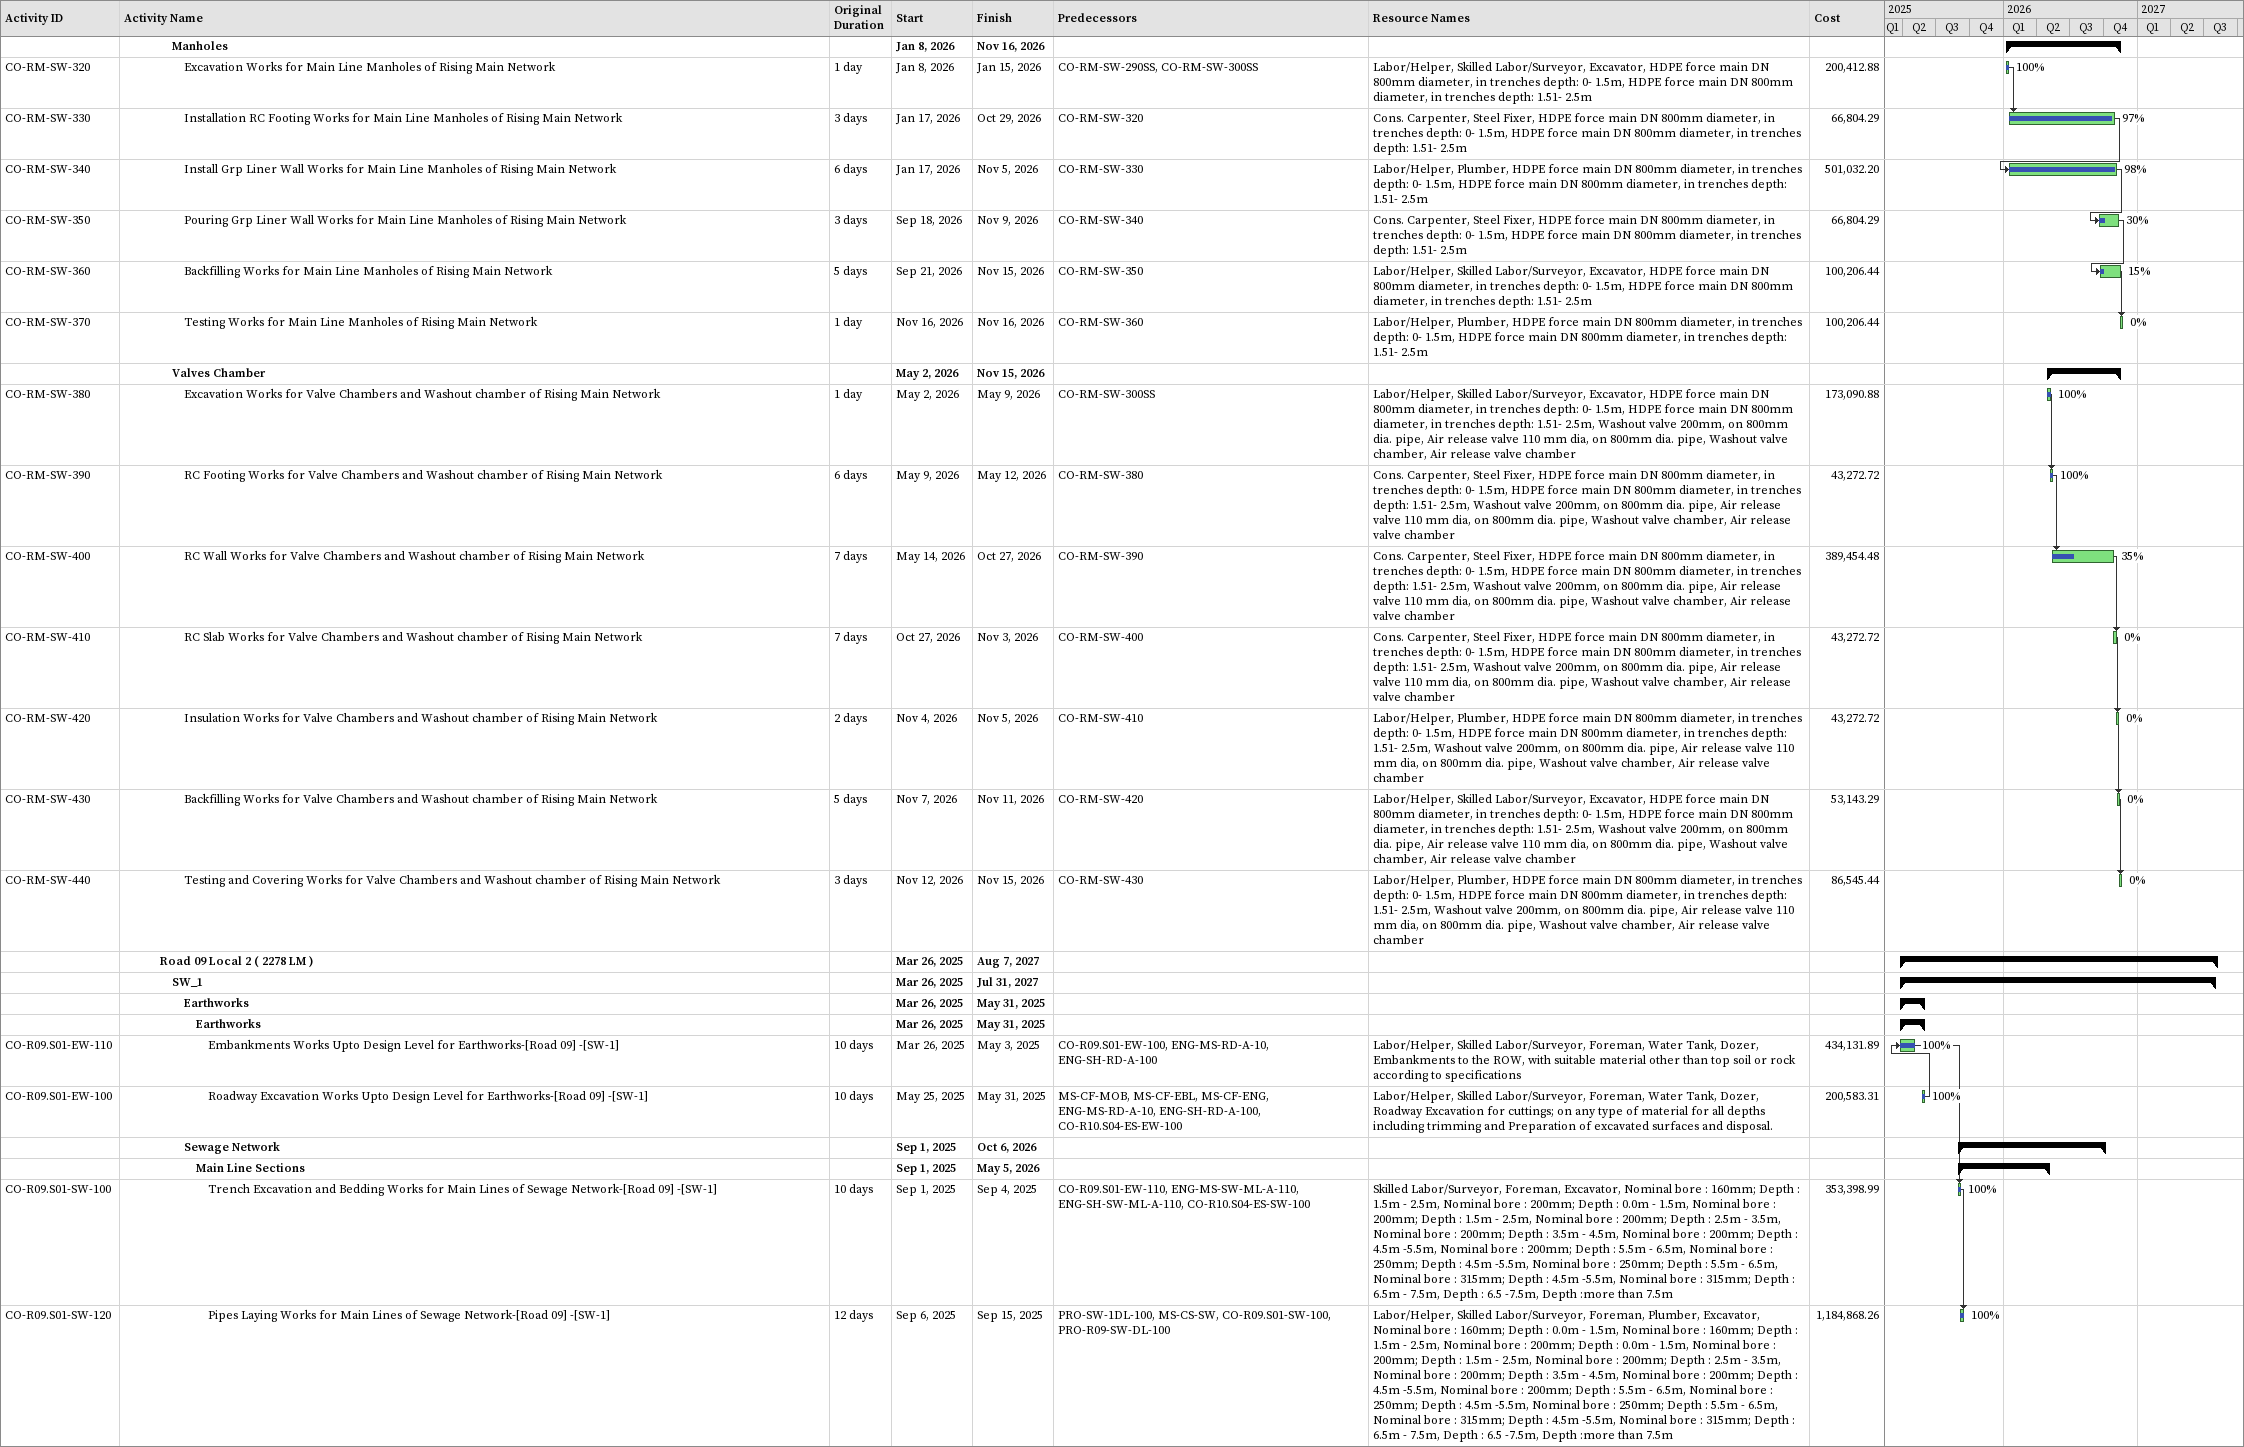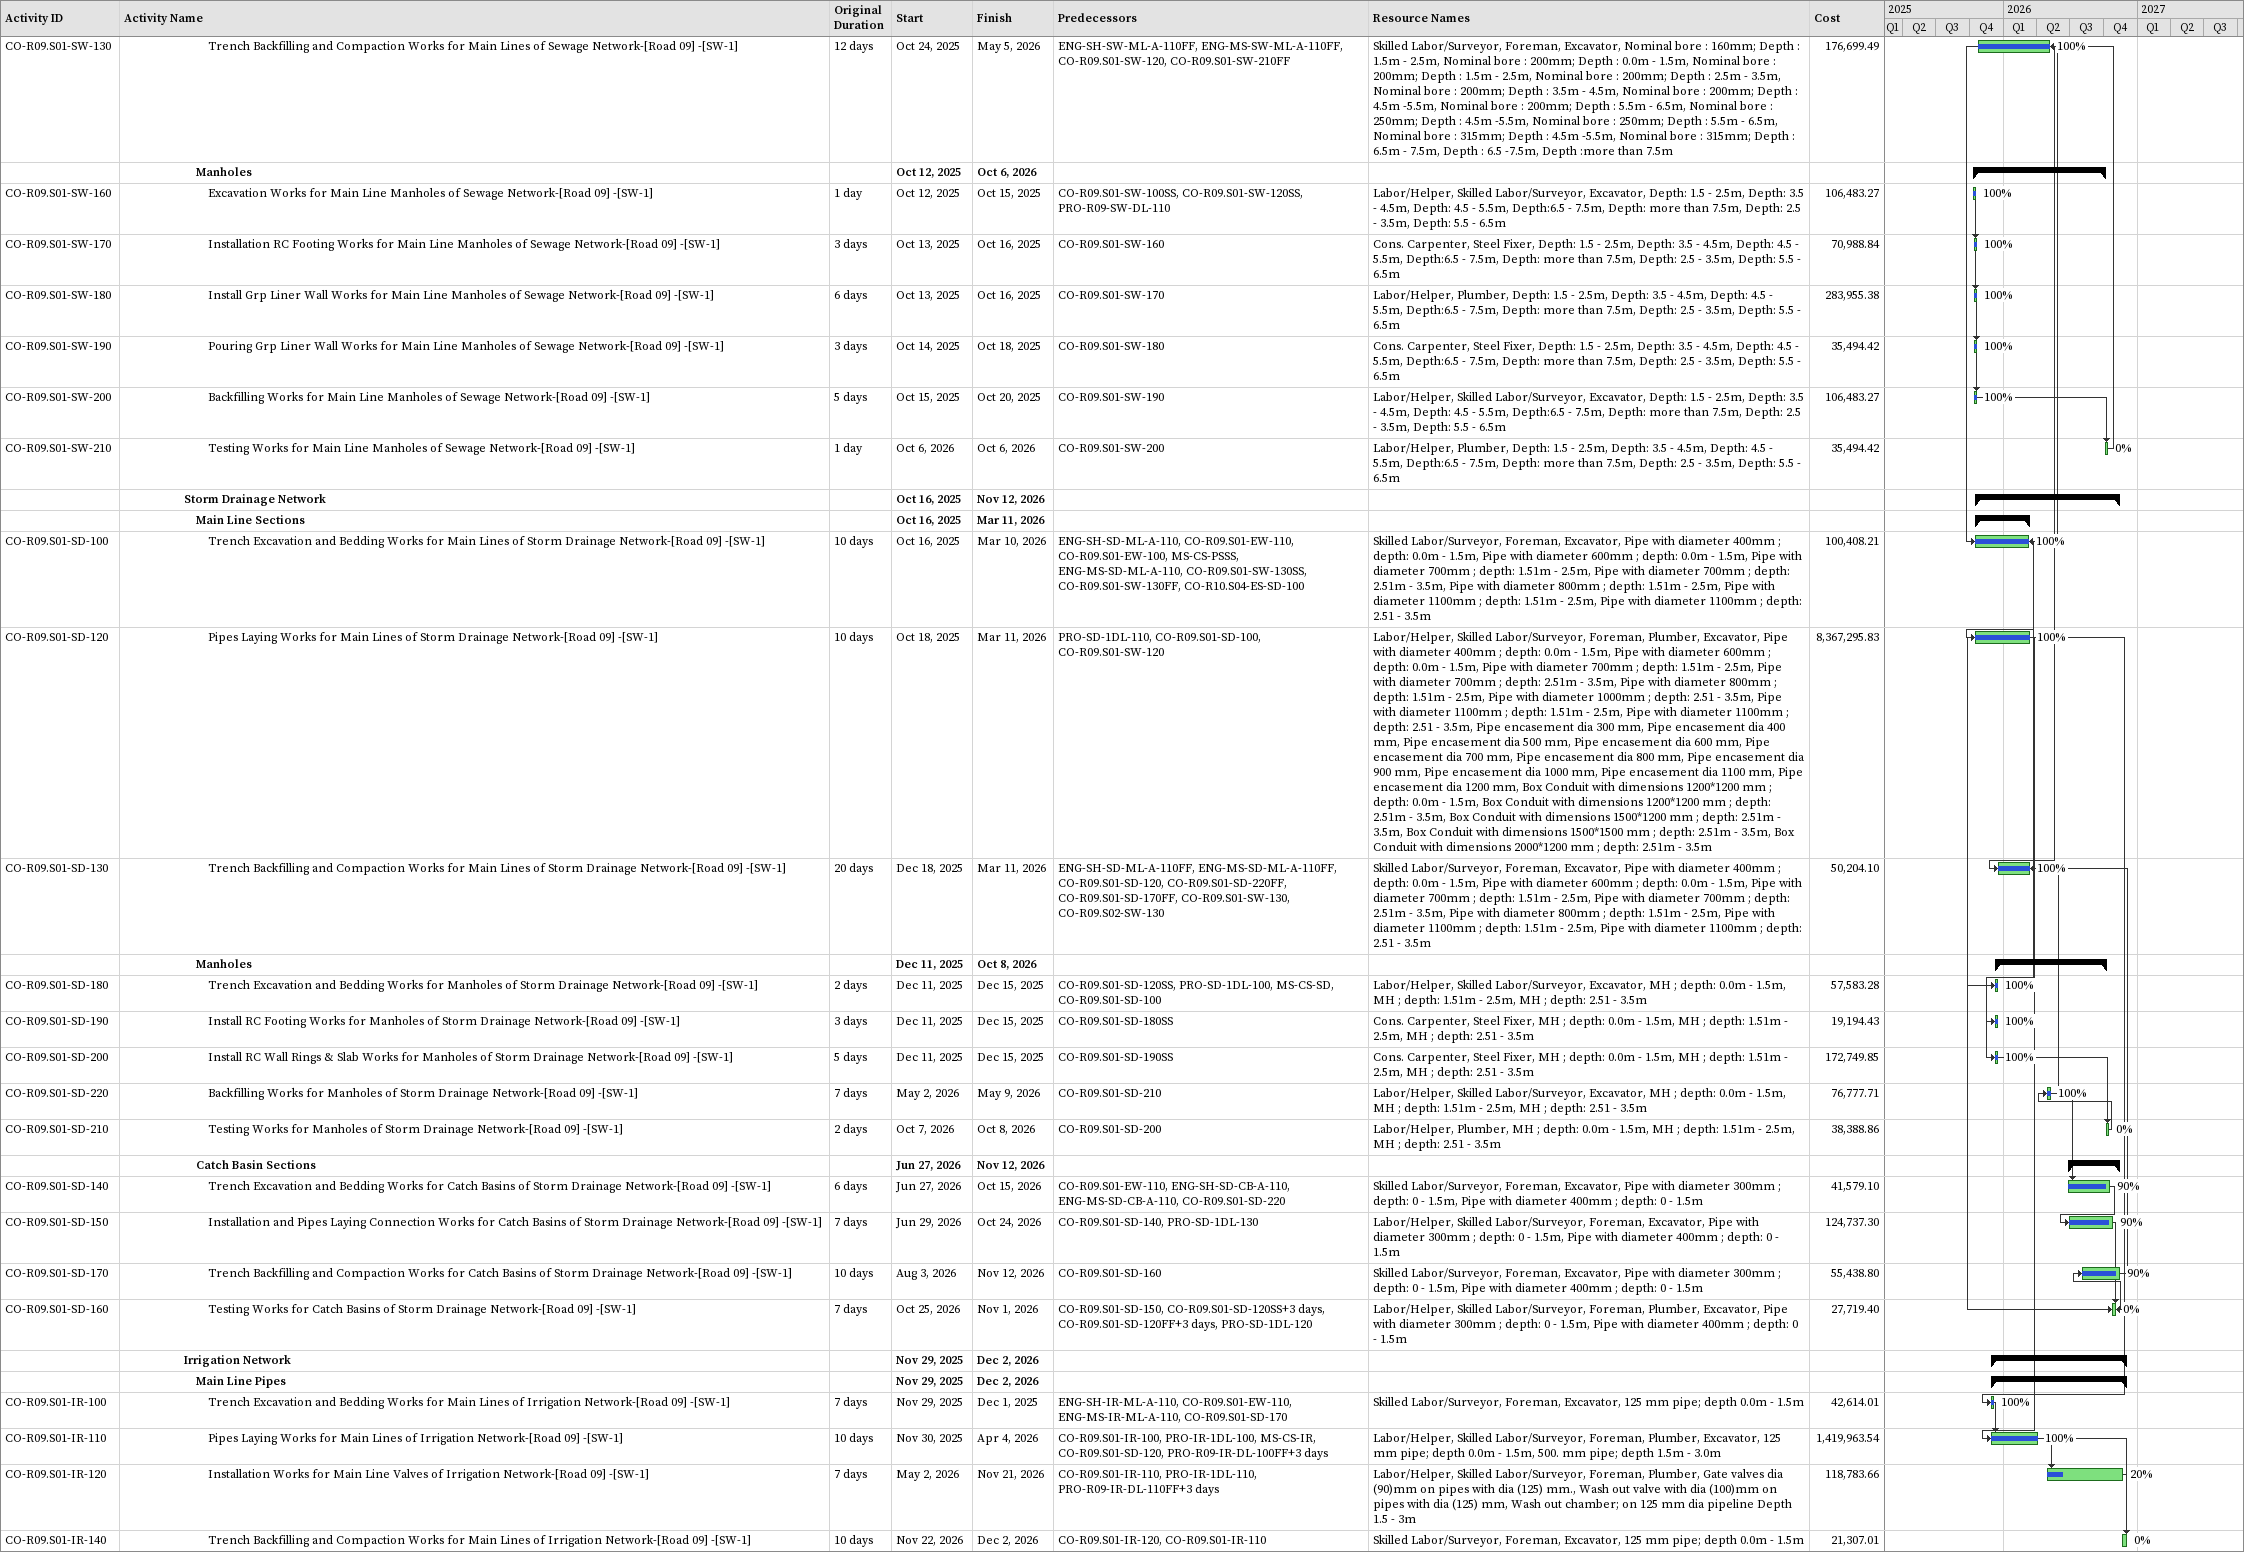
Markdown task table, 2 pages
| ID | Level | Task | Original duration | Start | Finish | Predecessors | Resources | % complete | Cost |
|---|---|---|---|---|---|---|---|---|---|
|  | 5 | **Manholes** |  | 2026-01-08 | 2026-11-16 |  |  |  |  |
| CO-RM-SW-320 | 6 | Excavation Works for Main Line Manholes of Rising Main Network | 1d | 2026-01-08 | 2026-01-15 | CO-RM-SW-290SS, CO-RM-SW-300SS | Labor/Helper, Skilled Labor/Surveyor, Excavator, HDPE force main DN 800mm diameter, in trenches depth: 0- 1.5m, HDPE force main DN 800mm diameter, in trenches depth: 1.51- 2.5m | 100 | 200412.88 |
| CO-RM-SW-330 | 6 | Installation RC Footing Works for Main Line Manholes of Rising Main Network | 3d | 2026-01-17 | 2026-10-29 | CO-RM-SW-320 | Cons. Carpenter, Steel Fixer, HDPE force main DN 800mm diameter, in trenches depth: 0- 1.5m, HDPE force main DN 800mm diameter, in trenches depth: 1.51- 2.5m | 97 | 66804.29 |
| CO-RM-SW-340 | 6 | Install Grp Liner Wall Works for Main Line Manholes of Rising Main Network | 6d | 2026-01-17 | 2026-11-05 | CO-RM-SW-330 | Labor/Helper, Plumber, HDPE force main DN 800mm diameter, in trenches depth: 0- 1.5m, HDPE force main DN 800mm diameter, in trenches depth: 1.51- 2.5m | 98 | 501032.20 |
| CO-RM-SW-350 | 6 | Pouring Grp Liner Wall Works for Main Line Manholes of Rising Main Network | 3d | 2026-09-18 | 2026-11-09 | CO-RM-SW-340 | Cons. Carpenter, Steel Fixer, HDPE force main DN 800mm diameter, in trenches depth: 0- 1.5m, HDPE force main DN 800mm diameter, in trenches depth: 1.51- 2.5m | 30 | 66804.29 |
| CO-RM-SW-360 | 6 | Backfilling Works for Main Line Manholes of Rising Main Network | 5d | 2026-09-21 | 2026-11-15 | CO-RM-SW-350 | Labor/Helper, Skilled Labor/Surveyor, Excavator, HDPE force main DN 800mm diameter, in trenches depth: 0- 1.5m, HDPE force main DN 800mm diameter, in trenches depth: 1.51- 2.5m | 15 | 100206.44 |
| CO-RM-SW-370 | 6 | Testing Works for Main Line Manholes of Rising Main Network | 1d | 2026-11-16 | 2026-11-16 | CO-RM-SW-360 | Labor/Helper, Plumber, HDPE force main DN 800mm diameter, in trenches depth: 0- 1.5m, HDPE force main DN 800mm diameter, in trenches depth: 1.51- 2.5m | 0 | 100206.44 |
|  | 5 | **Valves Chamber** |  | 2026-05-02 | 2026-11-15 |  |  |  |  |
| CO-RM-SW-380 | 6 | Excavation Works for Valve Chambers and Washout chamber of Rising Main Network | 1d | 2026-05-02 | 2026-05-09 | CO-RM-SW-300SS | Labor/Helper, Skilled Labor/Surveyor, Excavator, HDPE force main DN 800mm diameter, in trenches depth: 0- 1.5m, HDPE force main DN 800mm diameter, in trenches depth: 1.51- 2.5m, Washout valve 200mm, on 800mm dia. pipe, Air release valve 110 mm dia, on 800mm dia. pipe, Washout valve chamber, Air release valve chamber | 100 | 173090.88 |
| CO-RM-SW-390 | 6 | RC Footing Works for Valve Chambers and Washout chamber of Rising Main Network | 6d | 2026-05-09 | 2026-05-12 | CO-RM-SW-380 | Cons. Carpenter, Steel Fixer, HDPE force main DN 800mm diameter, in trenches depth: 0- 1.5m, HDPE force main DN 800mm diameter, in trenches depth: 1.51- 2.5m, Washout valve 200mm, on 800mm dia. pipe, Air release valve 110 mm dia, on 800mm dia. pipe, Washout valve chamber, Air release valve chamber | 100 | 43272.72 |
| CO-RM-SW-400 | 6 | RC Wall Works for Valve Chambers and Washout chamber of Rising Main Network | 7d | 2026-05-14 | 2026-10-27 | CO-RM-SW-390 | Cons. Carpenter, Steel Fixer, HDPE force main DN 800mm diameter, in trenches depth: 0- 1.5m, HDPE force main DN 800mm diameter, in trenches depth: 1.51- 2.5m, Washout valve 200mm, on 800mm dia. pipe, Air release valve 110 mm dia, on 800mm dia. pipe, Washout valve chamber, Air release valve chamber | 35 | 389454.48 |
| CO-RM-SW-410 | 6 | RC Slab Works for Valve Chambers and Washout chamber of Rising Main Network | 7d | 2026-10-27 | 2026-11-03 | CO-RM-SW-400 | Cons. Carpenter, Steel Fixer, HDPE force main DN 800mm diameter, in trenches depth: 0- 1.5m, HDPE force main DN 800mm diameter, in trenches depth: 1.51- 2.5m, Washout valve 200mm, on 800mm dia. pipe, Air release valve 110 mm dia, on 800mm dia. pipe, Washout valve chamber, Air release valve chamber | 0 | 43272.72 |
| CO-RM-SW-420 | 6 | Insulation Works for Valve Chambers and Washout chamber of Rising Main Network | 2d | 2026-11-04 | 2026-11-05 | CO-RM-SW-410 | Labor/Helper, Plumber, HDPE force main DN 800mm diameter, in trenches depth: 0- 1.5m, HDPE force main DN 800mm diameter, in trenches depth: 1.51- 2.5m, Washout valve 200mm, on 800mm dia. pipe, Air release valve 110 mm dia, on 800mm dia. pipe, Washout valve chamber, Air release valve chamber | 0 | 43272.72 |
| CO-RM-SW-430 | 6 | Backfilling Works for Valve Chambers and Washout chamber of Rising Main Network | 5d | 2026-11-07 | 2026-11-11 | CO-RM-SW-420 | Labor/Helper, Skilled Labor/Surveyor, Excavator, HDPE force main DN 800mm diameter, in trenches depth: 0- 1.5m, HDPE force main DN 800mm diameter, in trenches depth: 1.51- 2.5m, Washout valve 200mm, on 800mm dia. pipe, Air release valve 110 mm dia, on 800mm dia. pipe, Washout valve chamber, Air release valve chamber | 0 | 53143.29 |
| CO-RM-SW-440 | 6 | Testing and Covering Works for Valve Chambers and Washout chamber of Rising Main Network | 3d | 2026-11-12 | 2026-11-15 | CO-RM-SW-430 | Labor/Helper, Plumber, HDPE force main DN 800mm diameter, in trenches depth: 0- 1.5m, HDPE force main DN 800mm diameter, in trenches depth: 1.51- 2.5m, Washout valve 200mm, on 800mm dia. pipe, Air release valve 110 mm dia, on 800mm dia. pipe, Washout valve chamber, Air release valve chamber | 0 | 86545.44 |
|  | 4 | **Road 09 Local 2 ( 2278 LM )** |  | 2025-03-26 | 2027-08-07 |  |  |  |  |
|  | 5 | **SW_1** |  | 2025-03-26 | 2027-07-31 |  |  |  |  |
|  | 6 | **Earthworks** |  | 2025-03-26 | 2025-05-31 |  |  |  |  |
|  | 7 | **Earthworks** |  | 2025-03-26 | 2025-05-31 |  |  |  |  |
| CO-R09.S01-EW-110 | 8 | Embankments Works Upto Design Level for Earthworks-[Road 09] -[SW-1] | 10d | 2025-03-26 | 2025-05-03 | CO-R09.S01-EW-100, ENG-MS-RD-A-10, ENG-SH-RD-A-100 | Labor/Helper, Skilled Labor/Surveyor, Foreman, Water Tank, Dozer, Embankments to the ROW, with suitable material other than top soil or rock according to specifications | 100 | 434131.89 |
| CO-R09.S01-EW-100 | 8 | Roadway Excavation Works Upto Design Level for Earthworks-[Road 09] -[SW-1] | 10d | 2025-05-25 | 2025-05-31 | MS-CF-MOB, MS-CF-EBL, MS-CF-ENG, ENG-MS-RD-A-10, ENG-SH-RD-A-100, CO-R10.S04-ES-EW-100 | Labor/Helper, Skilled Labor/Surveyor, Foreman, Water Tank, Dozer, Roadway Excavation for cuttings; on any type of material for all depths including trimming and Preparation of excavated surfaces and disposal. | 100 | 200583.31 |
|  | 6 | **Sewage Network** |  | 2025-09-01 | 2026-10-06 |  |  |  |  |
|  | 7 | **Main Line Sections** |  | 2025-09-01 | 2026-05-05 |  |  |  |  |
| CO-R09.S01-SW-100 | 8 | Trench Excavation and Bedding Works for Main Lines of Sewage Network-[Road 09] -[SW-1] | 10d | 2025-09-01 | 2025-09-04 | CO-R09.S01-EW-110, ENG-MS-SW-ML-A-110, ENG-SH-SW-ML-A-110, CO-R10.S04-ES-SW-100 | Skilled Labor/Surveyor, Foreman, Excavator, Nominal bore : 160mm; Depth : 1.5m - 2.5m, Nominal bore : 200mm; Depth : 0.0m - 1.5m, Nominal bore : 200mm; Depth : 1.5m - 2.5m, Nominal bore : 200mm; Depth : 2.5m - 3.5m, Nominal bore : 200mm; Depth : 3.5m - 4.5m, Nominal bore : 200mm; Depth : 4.5m -5.5m, Nominal bore : 200mm; Depth : 5.5m - 6.5m, Nominal bore : 250mm; Depth : 4.5m -5.5m, Nominal bore : 250mm; Depth : 5.5m - 6.5m, Nominal bore : 315mm; Depth : 4.5m -5.5m, Nominal bore : 315mm; Depth : 6.5m - 7.5m, Depth : 6.5 -7.5m, Depth :more than 7.5m | 100 | 353398.99 |
| CO-R09.S01-SW-120 | 8 | Pipes Laying Works for Main Lines of Sewage Network-[Road 09] -[SW-1] | 12d | 2025-09-06 | 2025-09-15 | PRO-SW-1DL-100, MS-CS-SW, CO-R09.S01-SW-100, PRO-R09-SW-DL-100 | Labor/Helper, Skilled Labor/Surveyor, Foreman, Plumber, Excavator, Nominal bore : 160mm; Depth : 0.0m - 1.5m, Nominal bore : 160mm; Depth : 1.5m - 2.5m, Nominal bore : 200mm; Depth : 0.0m - 1.5m, Nominal bore : 200mm; Depth : 1.5m - 2.5m, Nominal bore : 200mm; Depth : 2.5m - 3.5m, Nominal bore : 200mm; Depth : 3.5m - 4.5m, Nominal bore : 200mm; Depth : 4.5m -5.5m, Nominal bore : 200mm; Depth : 5.5m - 6.5m, Nominal bore : 250mm; Depth : 4.5m -5.5m, Nominal bore : 250mm; Depth : 5.5m - 6.5m, Nominal bore : 315mm; Depth : 4.5m -5.5m, Nominal bore : 315mm; Depth : 6.5m - 7.5m, Depth : 6.5 -7.5m, Depth :more than 7.5m | 100 | 1184868.26 |
| CO-R09.S01-SW-130 | 8 | Trench Backfilling and Compaction Works for Main Lines of Sewage Network-[Road 09] -[SW-1] | 12d | 2025-10-24 | 2026-05-05 | ENG-SH-SW-ML-A-110FF, ENG-MS-SW-ML-A-110FF, CO-R09.S01-SW-120, CO-R09.S01-SW-210FF | Skilled Labor/Surveyor, Foreman, Excavator, Nominal bore : 160mm; Depth : 1.5m - 2.5m, Nominal bore : 200mm; Depth : 0.0m - 1.5m, Nominal bore : 200mm; Depth : 1.5m - 2.5m, Nominal bore : 200mm; Depth : 2.5m - 3.5m, Nominal bore : 200mm; Depth : 3.5m - 4.5m, Nominal bore : 200mm; Depth : 4.5m -5.5m, Nominal bore : 200mm; Depth : 5.5m - 6.5m, Nominal bore : 250mm; Depth : 4.5m -5.5m, Nominal bore : 250mm; Depth : 5.5m - 6.5m, Nominal bore : 315mm; Depth : 4.5m -5.5m, Nominal bore : 315mm; Depth : 6.5m - 7.5m, Depth : 6.5 -7.5m, Depth :more than 7.5m | 100 | 176699.49 |
|  | 7 | **Manholes** |  | 2025-10-12 | 2026-10-06 |  |  |  |  |
| CO-R09.S01-SW-160 | 8 | Excavation Works for Main Line Manholes of Sewage Network-[Road 09] -[SW-1] | 1d | 2025-10-12 | 2025-10-15 | CO-R09.S01-SW-100SS, CO-R09.S01-SW-120SS, PRO-R09-SW-DL-110 | Labor/Helper, Skilled Labor/Surveyor, Excavator, Depth: 1.5 - 2.5m, Depth: 3.5 - 4.5m, Depth: 4.5 - 5.5m, Depth:6.5 - 7.5m, Depth: more than 7.5m, Depth: 2.5 - 3.5m, Depth: 5.5 - 6.5m | 100 | 106483.27 |
| CO-R09.S01-SW-170 | 8 | Installation RC Footing Works for Main Line Manholes of Sewage Network-[Road 09] -[SW-1] | 3d | 2025-10-13 | 2025-10-16 | CO-R09.S01-SW-160 | Cons. Carpenter, Steel Fixer, Depth: 1.5 - 2.5m, Depth: 3.5 - 4.5m, Depth: 4.5 - 5.5m, Depth:6.5 - 7.5m, Depth: more than 7.5m, Depth: 2.5 - 3.5m, Depth: 5.5 - 6.5m | 100 | 70988.84 |
| CO-R09.S01-SW-180 | 8 | Install Grp Liner Wall Works for Main Line Manholes of Sewage Network-[Road 09] -[SW-1] | 6d | 2025-10-13 | 2025-10-16 | CO-R09.S01-SW-170 | Labor/Helper, Plumber, Depth: 1.5 - 2.5m, Depth: 3.5 - 4.5m, Depth: 4.5 - 5.5m, Depth:6.5 - 7.5m, Depth: more than 7.5m, Depth: 2.5 - 3.5m, Depth: 5.5 - 6.5m | 100 | 283955.38 |
| CO-R09.S01-SW-190 | 8 | Pouring Grp Liner Wall Works for Main Line Manholes of Sewage Network-[Road 09] -[SW-1] | 3d | 2025-10-14 | 2025-10-18 | CO-R09.S01-SW-180 | Cons. Carpenter, Steel Fixer, Depth: 1.5 - 2.5m, Depth: 3.5 - 4.5m, Depth: 4.5 - 5.5m, Depth:6.5 - 7.5m, Depth: more than 7.5m, Depth: 2.5 - 3.5m, Depth: 5.5 - 6.5m | 100 | 35494.42 |
| CO-R09.S01-SW-200 | 8 | Backfilling Works for Main Line Manholes of Sewage Network-[Road 09] -[SW-1] | 5d | 2025-10-15 | 2025-10-20 | CO-R09.S01-SW-190 | Labor/Helper, Skilled Labor/Surveyor, Excavator, Depth: 1.5 - 2.5m, Depth: 3.5 - 4.5m, Depth: 4.5 - 5.5m, Depth:6.5 - 7.5m, Depth: more than 7.5m, Depth: 2.5 - 3.5m, Depth: 5.5 - 6.5m | 100 | 106483.27 |
| CO-R09.S01-SW-210 | 8 | Testing Works for Main Line Manholes of Sewage Network-[Road 09] -[SW-1] | 1d | 2026-10-06 | 2026-10-06 | CO-R09.S01-SW-200 | Labor/Helper, Plumber, Depth: 1.5 - 2.5m, Depth: 3.5 - 4.5m, Depth: 4.5 - 5.5m, Depth:6.5 - 7.5m, Depth: more than 7.5m, Depth: 2.5 - 3.5m, Depth: 5.5 - 6.5m | 0 | 35494.42 |
|  | 6 | **Storm Drainage Network** |  | 2025-10-16 | 2026-11-12 |  |  |  |  |
|  | 7 | **Main Line Sections** |  | 2025-10-16 | 2026-03-11 |  |  |  |  |
| CO-R09.S01-SD-100 | 8 | Trench Excavation and Bedding Works for Main Lines of Storm Drainage Network-[Road 09] -[SW-1] | 10d | 2025-10-16 | 2026-03-10 | ENG-SH-SD-ML-A-110, CO-R09.S01-EW-110, CO-R09.S01-EW-100, MS-CS-PSSS, ENG-MS-SD-ML-A-110, CO-R09.S01-SW-130SS, CO-R09.S01-SW-130FF, CO-R10.S04-ES-SD-100 | Skilled Labor/Surveyor, Foreman, Excavator, Pipe with diameter 400mm ; depth: 0.0m - 1.5m, Pipe with diameter 600mm ; depth: 0.0m - 1.5m, Pipe with diameter 700mm ; depth: 1.51m - 2.5m, Pipe with diameter 700mm ; depth: 2.51m - 3.5m, Pipe with diameter 800mm ; depth: 1.51m - 2.5m, Pipe with diameter 1100mm ; depth: 1.51m - 2.5m, Pipe with diameter 1100mm ; depth: 2.51 - 3.5m | 100 | 100408.21 |
| CO-R09.S01-SD-120 | 8 | Pipes Laying Works for Main Lines of Storm Drainage Network-[Road 09] -[SW-1] | 10d | 2025-10-18 | 2026-03-11 | PRO-SD-1DL-110, CO-R09.S01-SD-100, CO-R09.S01-SW-120 | Labor/Helper, Skilled Labor/Surveyor, Foreman, Plumber, Excavator, Pipe with diameter 400mm ; depth: 0.0m - 1.5m, Pipe with diameter 600mm ; depth: 0.0m - 1.5m, Pipe with diameter 700mm ; depth: 1.51m - 2.5m, Pipe with diameter 700mm ; depth: 2.51m - 3.5m, Pipe with diameter 800mm ; depth: 1.51m - 2.5m, Pipe with diameter 1000mm ; depth: 2.51 - 3.5m, Pipe with diameter 1100mm ; depth: 1.51m - 2.5m, Pipe with diameter 1100mm ; depth: 2.51 - 3.5m, Pipe encasement dia 300 mm, Pipe encasement dia 400 mm, Pipe encasement dia 500 mm, Pipe encasement dia 600 mm, Pipe encasement dia 700 mm, Pipe encasement dia 800 mm, Pipe encasement dia 900 mm, Pipe encasement dia 1000 mm, Pipe encasement dia 1100 mm, Pipe encasement dia 1200 mm, Box Conduit with dimensions 1200*1200 mm ; depth: 0.0m - 1.5m, Box Conduit with dimensions 1200*1200 mm ; depth: 2.51m - 3.5m, Box Conduit with dimensions 1500*1200 mm ; depth: 2.51m - 3.5m, Box Conduit with dimensions 1500*1500 mm ; depth: 2.51m - 3.5m, Box Conduit with dimensions 2000*1200 mm ; depth: 2.51m - 3.5m | 100 | 8367295.83 |
| CO-R09.S01-SD-130 | 8 | Trench Backfilling and Compaction Works for Main Lines of Storm Drainage Network-[Road 09] -[SW-1] | 20d | 2025-12-18 | 2026-03-11 | ENG-SH-SD-ML-A-110FF, ENG-MS-SD-ML-A-110FF, CO-R09.S01-SD-120, CO-R09.S01-SD-220FF, CO-R09.S01-SD-170FF, CO-R09.S01-SW-130, CO-R09.S02-SW-130 | Skilled Labor/Surveyor, Foreman, Excavator, Pipe with diameter 400mm ; depth: 0.0m - 1.5m, Pipe with diameter 600mm ; depth: 0.0m - 1.5m, Pipe with diameter 700mm ; depth: 1.51m - 2.5m, Pipe with diameter 700mm ; depth: 2.51m - 3.5m, Pipe with diameter 800mm ; depth: 1.51m - 2.5m, Pipe with diameter 1100mm ; depth: 1.51m - 2.5m, Pipe with diameter 1100mm ; depth: 2.51 - 3.5m | 100 | 50204.10 |
|  | 7 | **Manholes** |  | 2025-12-11 | 2026-10-08 |  |  |  |  |
| CO-R09.S01-SD-180 | 8 | Trench Excavation and Bedding Works for Manholes of Storm Drainage Network-[Road 09] -[SW-1] | 2d | 2025-12-11 | 2025-12-15 | CO-R09.S01-SD-120SS, PRO-SD-1DL-100, MS-CS-SD, CO-R09.S01-SD-100 | Labor/Helper, Skilled Labor/Surveyor, Excavator, MH ; depth: 0.0m - 1.5m, MH ; depth: 1.51m - 2.5m, MH ; depth: 2.51 - 3.5m | 100 | 57583.28 |
| CO-R09.S01-SD-190 | 8 | Install RC Footing Works for Manholes of Storm Drainage Network-[Road 09] -[SW-1] | 3d | 2025-12-11 | 2025-12-15 | CO-R09.S01-SD-180SS | Cons. Carpenter, Steel Fixer, MH ; depth: 0.0m - 1.5m, MH ; depth: 1.51m - 2.5m, MH ; depth: 2.51 - 3.5m | 100 | 19194.43 |
| CO-R09.S01-SD-200 | 8 | Install RC Wall Rings & Slab Works for Manholes of Storm Drainage Network-[Road 09] -[SW-1] | 5d | 2025-12-11 | 2025-12-15 | CO-R09.S01-SD-190SS | Cons. Carpenter, Steel Fixer, MH ; depth: 0.0m - 1.5m, MH ; depth: 1.51m - 2.5m, MH ; depth: 2.51 - 3.5m | 100 | 172749.85 |
| CO-R09.S01-SD-220 | 8 | Backfilling Works for Manholes of Storm Drainage Network-[Road 09] -[SW-1] | 7d | 2026-05-02 | 2026-05-09 | CO-R09.S01-SD-210 | Labor/Helper, Skilled Labor/Surveyor, Excavator, MH ; depth: 0.0m - 1.5m, MH ; depth: 1.51m - 2.5m, MH ; depth: 2.51 - 3.5m | 100 | 76777.71 |
| CO-R09.S01-SD-210 | 8 | Testing Works for Manholes of Storm Drainage Network-[Road 09] -[SW-1] | 2d | 2026-10-07 | 2026-10-08 | CO-R09.S01-SD-200 | Labor/Helper, Plumber, MH ; depth: 0.0m - 1.5m, MH ; depth: 1.51m - 2.5m, MH ; depth: 2.51 - 3.5m | 0 | 38388.86 |
|  | 7 | **Catch Basin Sections** |  | 2026-06-27 | 2026-11-12 |  |  |  |  |
| CO-R09.S01-SD-140 | 8 | Trench Excavation and Bedding Works for Catch Basins of Storm Drainage Network-[Road 09] -[SW-1] | 6d | 2026-06-27 | 2026-10-15 | CO-R09.S01-EW-110, ENG-SH-SD-CB-A-110, ENG-MS-SD-CB-A-110, CO-R09.S01-SD-220 | Skilled Labor/Surveyor, Foreman, Excavator, Pipe with diameter 300mm ; depth: 0 - 1.5m, Pipe with diameter 400mm ; depth: 0 - 1.5m | 90 | 41579.10 |
| CO-R09.S01-SD-150 | 8 | Installation and Pipes Laying Connection Works for Catch Basins of Storm Drainage Network-[Road 09] -[SW-1] | 7d | 2026-06-29 | 2026-10-24 | CO-R09.S01-SD-140, PRO-SD-1DL-130 | Labor/Helper, Skilled Labor/Surveyor, Foreman, Excavator, Pipe with diameter 300mm ; depth: 0 - 1.5m, Pipe with diameter 400mm ; depth: 0 - 1.5m | 90 | 124737.30 |
| CO-R09.S01-SD-170 | 8 | Trench Backfilling and Compaction Works for Catch Basins of Storm Drainage Network-[Road 09] -[SW-1] | 10d | 2026-08-03 | 2026-11-12 | CO-R09.S01-SD-160 | Skilled Labor/Surveyor, Foreman, Excavator, Pipe with diameter 300mm ; depth: 0 - 1.5m, Pipe with diameter 400mm ; depth: 0 - 1.5m | 90 | 55438.80 |
| CO-R09.S01-SD-160 | 8 | Testing Works for Catch Basins of Storm Drainage Network-[Road 09] -[SW-1] | 7d | 2026-10-25 | 2026-11-01 | CO-R09.S01-SD-150, CO-R09.S01-SD-120SS+3d, CO-R09.S01-SD-120FF+3d, PRO-SD-1DL-120 | Labor/Helper, Skilled Labor/Surveyor, Foreman, Plumber, Excavator, Pipe with diameter 300mm ; depth: 0 - 1.5m, Pipe with diameter 400mm ; depth: 0 - 1.5m | 0 | 27719.40 |
|  | 6 | **Irrigation Network** |  | 2025-11-29 | 2026-12-02 |  |  |  |  |
|  | 7 | **Main Line Pipes** |  | 2025-11-29 | 2026-12-02 |  |  |  |  |
| CO-R09.S01-IR-100 | 8 | Trench Excavation and Bedding Works for Main Lines of Irrigation Network-[Road 09] -[SW-1] | 7d | 2025-11-29 | 2025-12-01 | ENG-SH-IR-ML-A-110, CO-R09.S01-EW-110, ENG-MS-IR-ML-A-110, CO-R09.S01-SD-170 | Skilled Labor/Surveyor, Foreman, Excavator, 125 mm pipe; depth 0.0m - 1.5m | 100 | 42614.01 |
| CO-R09.S01-IR-110 | 8 | Pipes Laying Works for Main Lines of Irrigation Network-[Road 09] -[SW-1] | 10d | 2025-11-30 | 2026-04-04 | CO-R09.S01-IR-100, PRO-IR-1DL-100, MS-CS-IR, CO-R09.S01-SD-120, PRO-R09-IR-DL-100FF+3d | Labor/Helper, Skilled Labor/Surveyor, Foreman, Plumber, Excavator, 125 mm pipe; depth 0.0m - 1.5m, 500. mm pipe; depth 1.5m - 3.0m | 100 | 1419963.54 |
| CO-R09.S01-IR-120 | 8 | Installation Works for Main Line Valves of Irrigation Network-[Road 09] -[SW-1] | 7d | 2026-05-02 | 2026-11-21 | CO-R09.S01-IR-110, PRO-IR-1DL-110, PRO-R09-IR-DL-110FF+3d | Labor/Helper, Skilled Labor/Surveyor, Foreman, Plumber, Gate valves dia (90)mm on pipes with dia (125) mm., Wash out valve with dia (100)mm on pipes with dia (125) mm, Wash out chamber; on 125 mm dia pipeline Depth 1.5 - 3m | 20 | 118783.66 |
| CO-R09.S01-IR-140 | 8 | Trench Backfilling and Compaction Works for Main Lines of Irrigation Network-[Road 09] -[SW-1] | 10d | 2026-11-22 | 2026-12-02 | CO-R09.S01-IR-120, CO-R09.S01-IR-110 | Skilled Labor/Surveyor, Foreman, Excavator, 125 mm pipe; depth 0.0m - 1.5m | 0 | 21307.01 |
